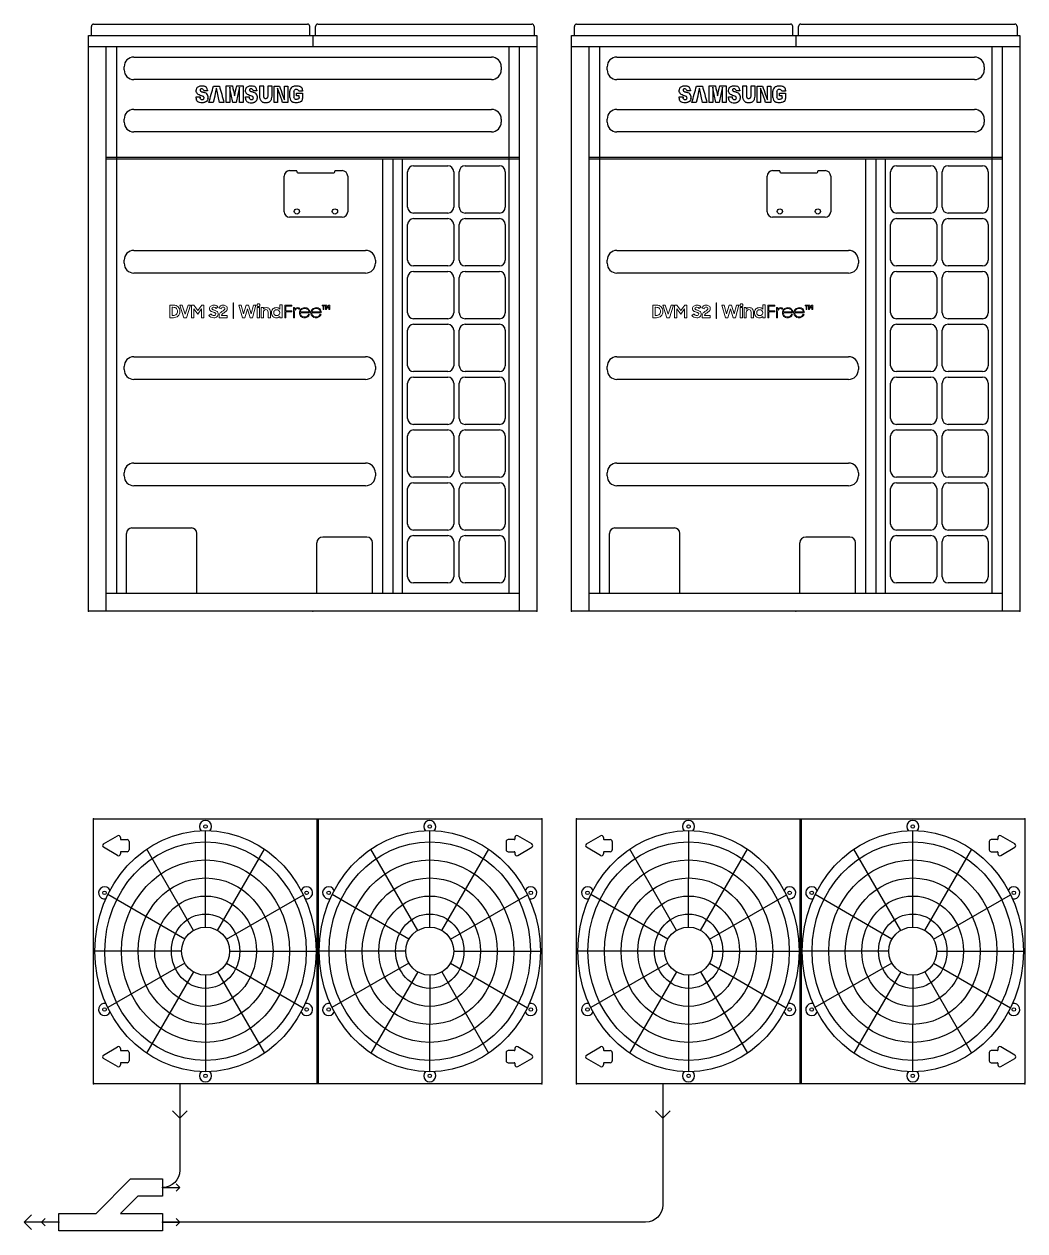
# Model space of a CAD drawing. Header units: millimetres. Extents: x -1305 to 107762, y -9150 to 56526.
# Drawn here: x 83597 to 86487, y 35921 to 39405 of the extents above; entities that cross this region are included whole.
import ezdxf

# ---------------------------------------------------------------- set-up
doc = ezdxf.new("R2010")
doc.units = ezdxf.units.MM
for name, color, linetype in [('DVM_JOINT', 6, 'Continuous'), ('DVM_OUTDOOR', 7, 'Continuous'), ('DVM_PIPE', 3, 'Continuous'), ('DVM_REPORT', 7, 'Continuous'), ('DVM_UNIT_BP', 7, 'Continuous'), ('DVM_UNIT_LP', 3, 'Continuous'), ('Layer 2', 7, 'Continuous')]:
    doc.layers.add(name, color=color, linetype=linetype)

# ---------------------------------------------------------------- blocks, each defined once
blk = doc.blocks.new('DVM_LP_VEC')
at = {"layer": 'DVM_UNIT_LP', "color": 0}
blk.add_line((0, 0), (100, 0), dxfattribs=at)
blk.add_lwpolyline([(78.8, 21.2), (100, 0), (78.8, -21.2)], dxfattribs=at)
blk.add_point((0, 0), dxfattribs=at)
blk = doc.blocks.new('DVM_OD_DVMS2_1295X1695X765_T')
at = {"layer": 'DVM_OUTDOOR', "color": 0}
for p, q in [((-1.9, 382.5), (-1.9, -382.5)), ((2.1, -382.5), (2.1, 382.5)), ((-618.7, 309.5), (-577.7, 333.2)), ((-569.4, 328.4), (-569.4, 323.7)), ((-567.9, 322.2), (-549.9, 322.2)), ((-544.4, 316.7), (-544.4, 292.7)), ((-323.7, 69.4), (-323.4, 348)), ((323.8, 69.4), (324.1, 348)), ((544.5, 316.7), (544.5, 292.7)), ((568.1, 322.2), (550.1, 322.2)), ((569.5, 328.4), (569.5, 323.7)), ((618.8, 309.5), (577.8, 333.2)), ((-577.7, 276.2), (-618.7, 299.9)), ((-569.4, 285.7), (-569.4, 281)), ((-549.9, 287.2), (-567.9, 287.2)), ((-358.4, 60.1), (-493.6, 294.7)), ((-289, 60.1), (-153.4, 294.4)), ((289.1, 60.1), (154, 294.7)), ((358.5, 60.1), (494.1, 294.4)), ((550.1, 287.2), (568.1, 287.2)), ((569.5, 285.7), (569.5, 281)), ((577.8, 276.2), (618.8, 299.9)), ((-383.8, 34.8), (-605.8, 163.3)), ((-263.5, 34.7), (-41.2, 162.7)), ((263.7, 34.8), (41.7, 163.3)), ((384, 34.7), (606.3, 162.7)), ((-393.2, 0.1), (-643.2, 0.3)), ((254.4, 0.1), (4.3, 0.3)), ((-383.9, -34.7), (-606.1, -162.7)), ((-263.6, -34.8), (-41.5, -163.3)), ((-254.2, -0.1), (-4.2, -0.3)), ((263.6, -34.7), (41.4, -162.7)), ((384, -34.8), (606, -163.3)), ((393.3, -0.1), (643.3, -0.3)), ((-358.4, -60.1), (-494, -294.4)), ((-323.7, -69.4), (-324, -348)), ((-289, -60.1), (-153.8, -294.8)), ((289.1, -60.1), (153.5, -294.4)), ((323.8, -69.4), (323.5, -348)), ((358.5, -60.1), (493.7, -294.8)), ((-618.7, -299.9), (-577.7, -276.2)), ((618.8, -299.9), (577.8, -276.2)), ((-577.7, -333.2), (-618.7, -309.5)), ((-569.4, -281), (-569.4, -285.7)), ((-567.9, -287.2), (-549.9, -287.2)), ((-544.4, -292.7), (-544.4, -316.7)), ((544.5, -292.7), (544.5, -316.7)), ((568.1, -287.2), (550.1, -287.2)), ((569.5, -281), (569.5, -285.7)), ((577.8, -333.2), (618.8, -309.5)), ((-569.4, -323.7), (-569.4, -328.4)), ((-549.9, -322.2), (-567.9, -322.2)), ((550.1, -322.2), (568.1, -322.2)), ((569.5, -323.7), (569.5, -328.4))]:
    blk.add_line(p, q, dxfattribs=at)
blk.add_lwpolyline([(-644.4, 382.5), (644.6, 382.5, -0.414263), (647.6, 379.5), (647.4, -379.5, -0.414164), (644.4, -382.5), (-644.6, -382.5, -0.414263), (-647.6, -379.5), (-647.4, 379.5, -0.414164)], format="xyb", close=True, dxfattribs=at)
for centre, radius in [((-323.7, 359.8), 5), ((323.8, 359.8), 5), ((-615.5, 168.5), 5), ((-31.8, 168.5), 5), ((31.9, 168.5), 5), ((615.7, 168.5), 5), ((-323.7, 0), 69.4), ((323.8, 0), 69.4), ((-615.5, -168.5), 5), ((-31.8, -168.5), 5), ((31.9, -168.5), 5), ((615.7, -168.5), 5), ((-323.7, -359.8), 5), ((323.8, -359.8), 5)]:
    blk.add_circle(centre, radius, dxfattribs=at)
for centre, radius, start, end in [((-323.7, 359.8), 17.5, 316.4681, 223.5206), ((323.8, 359.8), 17.5, 316.4456, 223.5431), ((-574.9, 328.4), 5.54, 0, 120), ((-567.9, 323.7), 1.46, 180, 270), ((-549.9, 316.7), 5.54, 0, 90), ((550.1, 316.7), 5.54, 90, 180), ((568.1, 323.7), 1.46, 270, 0), ((575.1, 328.4), 5.54, 60, 180), ((-615.9, 304.7), 5.54, 120, 240), ((-574.9, 281), 5.54, 240, 0), ((-567.9, 285.7), 1.46, 90, 180), ((-549.9, 292.7), 5.54, 270, 0), ((550.1, 292.7), 5.54, 180, 270), ((568.1, 285.7), 1.46, 0, 90), ((575.1, 281), 5.54, 180, 300), ((616.1, 304.7), 5.54, 300, 60), ((-615.6, 168.5), 17.5, 23.8613, 283.9725), ((-31.8, 168.5), 17.5, 256.1625, 155.9588), ((32, 168.5), 17.5, 23.9794, 283.8544), ((615.7, 168.5), 17.5, 255.9881, 156.1163), ((-615.6, -168.5), 17.5, 75.9881, 336.1163), ((-31.8, -168.5), 17.5, 203.9794, 103.8544), ((32, -168.5), 17.5, 76.1625, 335.9587), ((615.7, -168.5), 17.5, 203.8613, 103.9725), ((-574.9, -281), 5.54, 0, 120), ((575.1, -281), 5.54, 60, 180), ((-615.9, -304.7), 5.54, 120, 240), ((-567.9, -285.7), 1.46, 180, 270), ((-549.9, -292.7), 5.54, 0, 90), ((550.1, -292.7), 5.54, 90, 180), ((568.1, -285.7), 1.46, 270, 0), ((616.1, -304.7), 5.54, 300, 60), ((-574.9, -328.4), 5.54, 240, 0), ((-567.9, -323.7), 1.46, 90, 180), ((-549.9, -316.7), 5.54, 270, 0), ((-323.7, -359.8), 17.5, 136.4456, 43.5431), ((323.8, -359.8), 17.5, 136.4681, 43.5206), ((550.1, -316.7), 5.54, 180, 270), ((568.1, -323.7), 1.46, 0, 90), ((575.1, -328.4), 5.54, 180, 300)]:
    blk.add_arc(centre, radius, start, end, dxfattribs=at)
for centre, major_axis, ratio in [((-323.7, 0), (0, 348), 0.918136), ((-323.7, 0), (0.2, 315.3), 0.922691), ((323.8, 0), (0, 348), 0.918136), ((323.8, 0), (0.2, 315.3), 0.922691), ((-323.7, 0), (0.2, 263.3), 0.922407), ((323.8, 0), (0.2, 263.3), 0.922407), ((-323.7, 0), (0.3, 211.3), 0.922006), ((323.8, 0), (0.3, 211.3), 0.922006), ((-323.7, 0), (0.3, 159.3), 0.921389), ((323.8, 0), (0.3, 159.3), 0.921389), ((-323.7, 0), (0.2, 107.3), 0.920083), ((323.8, 0), (0.2, 107.3), 0.920083)]:
    blk.add_ellipse(centre, major_axis=major_axis, ratio=ratio, dxfattribs=at)
at = {"layer": 'DVM_UNIT_BP'}
for p in [(-647.4, 382.5), (647.6, 382.5), (-647.6, -382.5), (647.4, -382.5)]:
    blk.add_point(p, dxfattribs=at)
at = {"layer": 'DVM_UNIT_LP', "color": 1, "rotation": 270}
blk.add_blockref('DVM_LP_VEC', (-397.7, -382.5), dxfattribs=at)
blk = doc.blocks.new('ACC_AC_RF')
at = {"layer": 'DVM_JOINT'}
blk.add_lwpolyline([(-150, 25), (-150, -25), (-42.3, -25), (57.7, -125), (150, -125), (150, -75), (78.4, -75), (28.4, -25), (150, -25), (150, 25), (-150, 25)], dxfattribs=at)
at = {"layer": 'DVM_UNIT_BP'}
for p in [(-150, 0), (150, 0), (150, -100)]:
    blk.add_point(p, dxfattribs=at)
at = {"layer": 'DVM_UNIT_LP', "xscale": 0.5, "yscale": 0.5, "zscale": 0.5, "rotation": 180}
blk.add_blockref('DVM_LP_VEC', (-150, 0), dxfattribs=at)
at = {"layer": 'DVM_UNIT_LP', "color": 1, "xscale": -0.5, "yscale": 0.5, "zscale": 0.5, "rotation": 180}
blk.add_blockref('DVM_LP_VEC', (150, 0), dxfattribs=at)
at = {"layer": 'DVM_UNIT_LP', "color": 2, "xscale": -0.5, "yscale": 0.5, "zscale": 0.5, "rotation": 180}
blk.add_blockref('DVM_LP_VEC', (150, -100), dxfattribs=at)
blk = doc.blocks.new('DVM_OD_AM340AXVUHH1SY_2_P_1_100_400', base_point=(-2790.4, -332.5))
at = {"layer": 'DVM_PIPE'}
for points in [[(-1045.3, 67.5), (-1045.3, -282.5, -0.41), (-1095.3, -332.5), (-2490.4, -332.5)], [(-2440.4, 67.5), (-2440.4, -182.5, -0.41), (-2490.4, -232.5)]]:
    blk.add_lwpolyline(points, format="xyb", dxfattribs=at)
at = {"layer": 'DVM_UNIT_BP'}
for p in [(-2690.3, 832.5), (0, 832.5), (-2690.3, 67.5), (0, 67.5), (-2790.4, -332.5)]:
    blk.add_point(p, dxfattribs=at)
at = {"layer": 'DVM_JOINT', "extrusion": (0, 0, -1), "rotation": 180}
blk.add_blockref('ACC_AC_RF', (2640.4, -332.5), dxfattribs=at)
at = {"layer": 'DVM_OUTDOOR', "color": 0}
for p in [(-2042.7, 450), (-647.6, 450)]:
    blk.add_blockref('DVM_OD_DVMS2_1295X1695X765_T', p, dxfattribs=at)
at = {"layer": 'DVM_UNIT_LP', "color": 1, "rotation": 180}
blk.add_blockref('DVM_LP_VEC', (-2790.4, -332.5), dxfattribs=at)
blk = doc.blocks.new('block 9')
at = {"layer": 'Layer 2', "lineweight": 0}
blk.add_lwpolyline([(137.7, -101.4), (144.8, -101.4), (151.7, -127), (159.3, -101.4), (166.1, -101.4), (173.7, -126.9), (180.5, -101.4), (187.4, -101.4), (177.1, -138), (170.3, -138), (162.6, -112.2), (155, -138), (148.1, -138), (137.7, -101.4)], dxfattribs=at)
blk = doc.blocks.new('block 10')
at = {"layer": 'Layer 2', "lineweight": 0}
blk.add_lwpolyline([(191.1, -108.7), (198, -108.7), (198, -138), (191.1, -138), (191.1, -108.7)], dxfattribs=at)
blk.add_open_spline([(190.3, -101.5), (190.3, -100.2), (190.7, -99.2), (191.4, -98.4), (192.2, -97.6), (193.2, -97.3), (194.5, -97.3), (195.9, -97.3), (196.9, -97.6), (197.7, -98.4), (198.4, -99.2), (198.8, -100.2), (198.8, -101.5), (198.8, -102.8), (198.4, -103.8), (197.7, -104.6), (196.9, -105.3), (195.9, -105.7), (194.5, -105.7), (193.2, -105.7), (192.1, -105.3), (191.4, -104.6), (190.7, -103.8), (190.3, -102.8), (190.3, -101.5)], degree=3, knots=[0, 0, 0, 0, 1, 1, 1, 2, 2, 2, 3, 3, 3, 4, 4, 4, 5, 5, 5, 6, 6, 6, 7, 7, 7, 8, 8, 8, 8], dxfattribs=at)
blk = doc.blocks.new('block 11')
at = {"layer": 'Layer 2', "lineweight": 0}
blk.add_open_spline([(201.9, -108.7), (201.9, -108.7), (208.6, -108.7), (208.6, -108.7), (208.6, -108.7), (208.6, -112.7), (208.6, -112.7), (209.5, -111.5), (210.8, -110.5), (212.2, -109.7), (213.7, -109), (215.4, -108.6), (217.3, -108.6), (221, -108.6), (223.8, -109.7), (225.9, -111.9), (227.9, -114), (228.9, -117), (228.9, -120.9), (228.9, -120.9), (228.9, -138), (228.9, -138), (228.9, -138), (222.1, -138), (222.1, -138), (222.1, -138), (222.1, -121.7), (222.1, -121.7), (222.1, -119.5), (221.5, -117.7), (220.4, -116.4), (219.3, -115.1), (217.7, -114.5), (215.5, -114.5), (213.5, -114.5), (211.9, -115.1), (210.6, -116.5), (209.3, -117.8), (208.6, -119.7), (208.6, -122.3), (208.6, -122.3), (208.6, -138), (208.6, -138), (208.6, -138), (201.9, -138), (201.9, -138), (201.9, -138), (201.9, -108.7), (201.9, -108.7)], degree=3, knots=[0, 0, 0, 0, 1, 1, 1, 2, 2, 2, 3, 3, 3, 4, 4, 4, 5, 5, 5, 6, 6, 6, 7, 7, 7, 8, 8, 8, 9, 9, 9, 10, 10, 10, 11, 11, 11, 12, 12, 12, 13, 13, 13, 14, 14, 14, 15, 15, 15, 16, 16, 16, 16], dxfattribs=at)
blk = doc.blocks.new('block 12')
at = {"layer": 'Layer 2', "lineweight": 0}
for points, knots in [([(246.3, -138), (244.6, -138), (242.8, -137.7), (241.1, -137), (239.4, -136.4), (237.8, -135.4), (236.5, -134.2), (235.1, -132.9), (234, -131.4), (233.2, -129.5), (232.3, -127.7), (231.9, -125.7), (231.9, -123.3), (231.9, -121), (232.3, -118.9), (233.1, -117.1), (233.9, -115.3), (235, -113.7), (236.4, -112.5), (237.7, -111.2), (239.3, -110.3), (241, -109.6), (242.8, -109), (244.6, -108.6), (246.4, -108.6), (248.3, -108.6), (250.1, -109), (251.7, -109.7), (253.4, -110.4), (254.7, -111.4), (255.8, -112.7), (255.8, -112.7), (255.8, -100.9), (255.8, -100.9), (255.8, -100.9), (262.6, -100.9), (262.6, -100.9), (262.6, -100.9), (262.6, -138), (262.6, -138), (262.6, -138), (255.8, -138), (255.8, -138), (255.8, -138), (255.8, -133.8), (255.8, -133.8), (254.8, -135.1), (253.4, -136.1), (251.7, -136.9), (250.1, -137.6), (248.3, -138), (246.3, -138)], [0, 0, 0, 0, 1, 1, 1, 2, 2, 2, 3, 3, 3, 4, 4, 4, 5, 5, 5, 6, 6, 6, 7, 7, 7, 8, 8, 8, 9, 9, 9, 10, 10, 10, 11, 11, 11, 12, 12, 12, 13, 13, 13, 14, 14, 14, 15, 15, 15, 16, 16, 16, 17, 17, 17, 17]), ([(247.4, -131.8), (248.7, -131.8), (249.9, -131.6), (250.9, -131.1), (252, -130.7), (252.9, -130.1), (253.7, -129.3), (254.4, -128.5), (255.1, -127.6), (255.5, -126.6), (256, -125.6), (256.2, -124.4), (256.2, -123.2), (256.2, -122.1), (256, -121), (255.5, -120), (255.1, -118.9), (254.4, -118), (253.7, -117.2), (252.9, -116.5), (252, -115.9), (250.9, -115.4), (249.9, -115), (248.7, -114.8), (247.4, -114.8), (246.2, -114.8), (245, -115), (243.9, -115.4), (242.9, -115.9), (241.9, -116.5), (241.1, -117.2), (240.3, -118), (239.7, -118.9), (239.2, -119.9), (238.8, -120.9), (238.6, -122.1), (238.6, -123.2), (238.6, -124.4), (238.8, -125.6), (239.2, -126.6), (239.7, -127.7), (240.3, -128.6), (241.1, -129.3), (241.9, -130.1), (242.9, -130.7), (243.9, -131.1), (245, -131.6), (246.2, -131.8), (247.4, -131.8)], [0, 0, 0, 0, 1, 1, 1, 2, 2, 2, 3, 3, 3, 4, 4, 4, 5, 5, 5, 6, 6, 6, 7, 7, 7, 8, 8, 8, 9, 9, 9, 10, 10, 10, 11, 11, 11, 12, 12, 12, 13, 13, 13, 14, 14, 14, 15, 15, 15, 16, 16, 16, 16])]:
    blk.add_open_spline(points, degree=3, knots=knots, dxfattribs=at)
blk = doc.blocks.new('block 13')
at = {"layer": 'Layer 2', "lineweight": 0}
blk.add_lwpolyline([(270.3, -101.4), (290.9, -101.4), (290.9, -104.2), (273.2, -104.2), (273.2, -118.3), (290.9, -118.3), (290.9, -121), (273.2, -121), (273.2, -138), (270.3, -138), (270.3, -101.4)], dxfattribs=at)
blk = doc.blocks.new('block 14')
at = {"layer": 'Layer 2', "lineweight": 0}
blk.add_open_spline([(296.1, -108.7), (296.1, -108.7), (298.9, -108.7), (298.9, -108.7), (298.9, -108.7), (298.9, -114.3), (298.9, -114.3), (299.7, -112.5), (300.8, -111.1), (302.3, -110.1), (303.7, -109.2), (305.5, -108.7), (307.6, -108.7), (308.9, -108.7), (310, -108.8), (310.9, -109.1), (311.8, -109.3), (312.7, -109.7), (313.6, -110.2), (313.6, -110.2), (311.9, -112.9), (311.9, -112.9), (311.3, -112.4), (310.6, -112), (309.9, -111.8), (309.2, -111.5), (308.4, -111.3), (307.5, -111.3), (304.9, -111.3), (302.8, -112.2), (301.3, -113.9), (299.8, -115.6), (299, -117.9), (299, -121), (299, -121), (299, -138), (299, -138), (299, -138), (296.1, -138), (296.1, -138), (296.1, -138), (296.1, -108.7), (296.1, -108.7)], degree=3, knots=[0, 0, 0, 0, 1, 1, 1, 2, 2, 2, 3, 3, 3, 4, 4, 4, 5, 5, 5, 6, 6, 6, 7, 7, 7, 8, 8, 8, 9, 9, 9, 10, 10, 10, 11, 11, 11, 12, 12, 12, 13, 13, 13, 14, 14, 14, 14], dxfattribs=at)
blk = doc.blocks.new('block 15')
at = {"layer": 'Layer 2', "lineweight": 0}
for points, knots in [([(328.1, -138), (325.8, -138), (323.6, -137.6), (321.7, -136.9), (319.8, -136.1), (318.2, -135.1), (316.9, -133.8), (315.6, -132.5), (314.6, -131), (313.8, -129.2), (313.1, -127.4), (312.8, -125.5), (312.8, -123.4), (312.8, -121.3), (313.2, -119.4), (313.9, -117.6), (314.7, -115.8), (315.7, -114.2), (317.1, -112.9), (318.5, -111.6), (320.1, -110.6), (321.9, -109.8), (323.8, -109), (325.8, -108.6), (328, -108.6), (330.1, -108.6), (332.1, -109), (333.9, -109.6), (335.7, -110.3), (337.3, -111.3), (338.7, -112.5), (340, -113.8), (341, -115.3), (341.8, -117), (342.5, -118.6), (342.9, -120.5), (342.9, -122.5), (342.9, -122.5), (342.9, -123.7), (342.9, -123.7), (342.9, -123.7), (315.5, -123.7), (315.5, -123.7), (315.6, -125.4), (316, -127), (316.6, -128.4), (317.3, -129.8), (318.1, -131.1), (319.2, -132.1), (320.3, -133.1), (321.6, -134), (323.1, -134.5), (324.6, -135.1), (326.3, -135.4), (328.1, -135.4), (331, -135.4), (333.4, -134.7), (335.3, -133.3), (337.2, -131.9), (338.7, -130), (339.7, -127.6), (339.7, -127.6), (342.2, -128.8), (342.2, -128.8), (340.9, -131.7), (339.1, -134), (336.8, -135.6), (334.5, -137.2), (331.6, -138), (328.1, -138)], [0, 0, 0, 0, 1, 1, 1, 2, 2, 2, 3, 3, 3, 4, 4, 4, 5, 5, 5, 6, 6, 6, 7, 7, 7, 8, 8, 8, 9, 9, 9, 10, 10, 10, 11, 11, 11, 12, 12, 12, 13, 13, 13, 14, 14, 14, 15, 15, 15, 16, 16, 16, 17, 17, 17, 18, 18, 18, 19, 19, 19, 20, 20, 20, 21, 21, 21, 22, 22, 22, 23, 23, 23, 23]), ([(328, -111.2), (326.4, -111.2), (324.8, -111.5), (323.4, -112), (322, -112.5), (320.8, -113.2), (319.7, -114.1), (318.6, -114.9), (317.7, -116), (317, -117.2), (316.3, -118.4), (315.8, -119.7), (315.6, -121.1), (315.6, -121.1), (340, -121.1), (340, -121.1), (339.9, -119.6), (339.5, -118.3), (338.8, -117.1), (338.2, -115.9), (337.3, -114.8), (336.3, -114), (335.3, -113.1), (334.1, -112.4), (332.6, -111.9), (331.2, -111.5), (329.7, -111.2), (328, -111.2)], [0, 0, 0, 0, 1, 1, 1, 2, 2, 2, 3, 3, 3, 4, 4, 4, 5, 5, 5, 6, 6, 6, 7, 7, 7, 8, 8, 8, 9, 9, 9, 9])]:
    blk.add_open_spline(points, degree=3, knots=knots, dxfattribs=at)
blk = doc.blocks.new('block 16')
at = {"layer": 'Layer 2', "lineweight": 0}
for points, knots in [([(361.3, -138), (358.9, -138), (356.8, -137.6), (354.9, -136.9), (353, -136.1), (351.4, -135.1), (350.1, -133.8), (348.7, -132.5), (347.7, -131), (347, -129.2), (346.3, -127.4), (345.9, -125.5), (345.9, -123.4), (345.9, -121.3), (346.3, -119.4), (347.1, -117.6), (347.8, -115.8), (348.9, -114.2), (350.3, -112.9), (351.6, -111.6), (353.2, -110.6), (355.1, -109.8), (357, -109), (359, -108.6), (361.1, -108.6), (363.3, -108.6), (365.3, -109), (367.1, -109.6), (368.9, -110.3), (370.5, -111.3), (371.8, -112.5), (373.1, -113.8), (374.2, -115.3), (374.9, -117), (375.7, -118.6), (376.1, -120.5), (376.1, -122.5), (376.1, -122.5), (376.1, -123.7), (376.1, -123.7), (376.1, -123.7), (348.7, -123.7), (348.7, -123.7), (348.8, -125.4), (349.1, -127), (349.8, -128.4), (350.4, -129.8), (351.3, -131.1), (352.4, -132.1), (353.5, -133.1), (354.8, -134), (356.3, -134.5), (357.8, -135.1), (359.5, -135.4), (361.3, -135.4), (364.1, -135.4), (366.5, -134.7), (368.5, -133.3), (370.4, -131.9), (371.8, -130), (372.8, -127.6), (372.8, -127.6), (375.4, -128.8), (375.4, -128.8), (374.1, -131.7), (372.3, -134), (370, -135.6), (367.7, -137.2), (364.8, -138), (361.3, -138)], [0, 0, 0, 0, 1, 1, 1, 2, 2, 2, 3, 3, 3, 4, 4, 4, 5, 5, 5, 6, 6, 6, 7, 7, 7, 8, 8, 8, 9, 9, 9, 10, 10, 10, 11, 11, 11, 12, 12, 12, 13, 13, 13, 14, 14, 14, 15, 15, 15, 16, 16, 16, 17, 17, 17, 18, 18, 18, 19, 19, 19, 20, 20, 20, 21, 21, 21, 22, 22, 22, 23, 23, 23, 23]), ([(361.1, -111.2), (359.5, -111.2), (358, -111.5), (356.6, -112), (355.2, -112.5), (353.9, -113.2), (352.9, -114.1), (351.8, -114.9), (350.9, -116), (350.2, -117.2), (349.4, -118.4), (349, -119.7), (348.8, -121.1), (348.8, -121.1), (373.2, -121.1), (373.2, -121.1), (373, -119.6), (372.6, -118.3), (372, -117.1), (371.3, -115.9), (370.5, -114.8), (369.5, -114), (368.4, -113.1), (367.2, -112.4), (365.8, -111.9), (364.4, -111.5), (362.8, -111.2), (361.1, -111.2)], [0, 0, 0, 0, 1, 1, 1, 2, 2, 2, 3, 3, 3, 4, 4, 4, 5, 5, 5, 6, 6, 6, 7, 7, 7, 8, 8, 8, 9, 9, 9, 9])]:
    blk.add_open_spline(points, degree=3, knots=knots, dxfattribs=at)
blk = doc.blocks.new('block 8')
at = {"layer": 'Layer 2'}
for name in ['block 9', 'block 10', 'block 12', 'block 13', 'block 11', 'block 14', 'block 15', 'block 16']:
    blk.add_blockref(name, (0, 0), dxfattribs=at)
blk = doc.blocks.new('block 7')
at = {"layer": 'Layer 2'}
blk.add_blockref('block 8', (0, 0), dxfattribs=at)
blk = doc.blocks.new('block 19')
at = {"layer": 'Layer 2', "lineweight": 0}
blk.add_lwpolyline([(381.5, -103.7), (378.2, -103.7), (378.2, -101.5), (387, -101.5), (387, -103.7), (383.7, -103.7), (383.7, -113.7), (381.5, -113.7), (381.5, -103.7)], dxfattribs=at)
blk = doc.blocks.new('block 20')
at = {"layer": 'Layer 2', "lineweight": 0}
blk.add_lwpolyline([(388.3, -101.5), (390.6, -101.5), (394.3, -106.7), (398.1, -101.5), (400.2, -101.5), (400.2, -113.7), (398, -113.7), (398, -105.2), (394.2, -110.2), (390.6, -105.3), (390.6, -113.7), (388.3, -113.7), (388.3, -101.5)], dxfattribs=at)
blk = doc.blocks.new('block 18')
at = {"layer": 'Layer 2'}
for name in ['block 19', 'block 20']:
    blk.add_blockref(name, (0, 0), dxfattribs=at)
blk = doc.blocks.new('block 17')
at = {"layer": 'Layer 2'}
blk.add_blockref('block 18', (0, 0), dxfattribs=at)
blk = doc.blocks.new('block 21')
at = {"layer": 'Layer 2', "lineweight": 0}
blk.add_lwpolyline([(122.5, -140.5), (121.2, -140.5), (121.2, -94.7), (122.5, -94.7), (122.5, -140.5)], dxfattribs=at)
blk = doc.blocks.new('block 6')
at = {"layer": 'Layer 2'}
for name in ['block 21', 'block 7', 'block 17']:
    blk.add_blockref(name, (0, 0), dxfattribs=at)
blk = doc.blocks.new('block 24')
at = {"layer": 'Layer 2', "lineweight": 0}
for points in [[(-32.8, -101.4), (-25.8, -101.4), (-17.1, -127.5), (-8.5, -101.4), (-1.5, -101.4), (-13.7, -137.9), (-20.6, -137.9), (-32.8, -101.4)], [(1.3, -101.4), (8.1, -101.4), (19.1, -116.7), (30.6, -101.4), (37.1, -101.4), (37.1, -137.9), (30.3, -137.9), (30.3, -112.3), (19.1, -127.4), (8.1, -112.5), (8.1, -137.9), (1.3, -137.9), (1.3, -101.4)]]:
    blk.add_lwpolyline(points, dxfattribs=at)
for points, knots in [([(-61.6, -101.4), (-61.6, -101.4), (-51.6, -101.4), (-51.6, -101.4), (-48.6, -101.4), (-45.8, -101.9), (-43.5, -102.8), (-41.1, -103.7), (-39, -105), (-37.4, -106.6), (-35.7, -108.3), (-34.5, -110.2), (-33.6, -112.4), (-32.8, -114.6), (-32.4, -117), (-32.4, -119.6), (-32.4, -122.2), (-32.8, -124.6), (-33.8, -126.9), (-34.7, -129.1), (-36, -131), (-37.7, -132.6), (-39.4, -134.3), (-41.4, -135.5), (-43.7, -136.5), (-46, -137.4), (-48.6, -137.9), (-51.3, -137.9), (-51.3, -137.9), (-61.6, -137.9), (-61.6, -137.9), (-61.6, -137.9), (-61.6, -101.4), (-61.6, -101.4)], [0, 0, 0, 0, 1, 1, 1, 2, 2, 2, 3, 3, 3, 4, 4, 4, 5, 5, 5, 6, 6, 6, 7, 7, 7, 8, 8, 8, 9, 9, 9, 10, 10, 10, 11, 11, 11, 11]), ([(65.7, -137.9), (62.4, -137.9), (59.6, -137.3), (57.4, -136), (55.1, -134.8), (53.2, -133.2), (51.5, -131.4), (51.5, -131.4), (57.7, -126.7), (57.7, -126.7), (58.6, -128.2), (59.8, -129.4), (61.1, -130.2), (62.5, -131), (64, -131.4), (65.7, -131.4), (67.5, -131.4), (68.8, -130.9), (69.8, -130), (70.7, -129), (71.2, -127.9), (71.2, -126.7), (71.2, -125.9), (71, -125.3), (70.6, -124.8), (70.1, -124.3), (69.6, -123.8), (68.9, -123.4), (68.2, -123.1), (67.4, -122.7), (66.4, -122.4), (65.5, -122.2), (64.6, -121.9), (63.6, -121.6), (62.4, -121.2), (61.2, -120.8), (59.9, -120.3), (58.7, -119.9), (57.6, -119.3), (56.6, -118.5), (55.6, -117.7), (54.8, -116.8), (54.2, -115.7), (53.6, -114.6), (53.3, -113.2), (53.3, -111.5), (53.3, -110.1), (53.6, -108.7), (54.2, -107.5), (54.8, -106.3), (55.6, -105.2), (56.7, -104.3), (57.8, -103.4), (59.1, -102.6), (60.6, -102.1), (62, -101.6), (63.6, -101.4), (65.4, -101.4), (66.8, -101.4), (68.2, -101.5), (69.3, -101.8), (70.5, -102), (71.6, -102.4), (72.6, -102.9), (73.6, -103.3), (74.5, -103.9), (75.3, -104.5), (76.1, -105.2), (76.9, -105.9), (77.6, -106.6), (77.6, -106.6), (72, -111), (72, -111), (70.5, -108.6), (68.3, -107.4), (65.4, -107.4), (63.8, -107.4), (62.5, -107.8), (61.6, -108.6), (60.8, -109.3), (60.3, -110.3), (60.3, -111.4), (60.3, -112.1), (60.5, -112.7), (60.9, -113.2), (61.3, -113.7), (61.9, -114.1), (62.6, -114.5), (63.2, -114.9), (64, -115.2), (64.9, -115.5), (65.8, -115.8), (66.8, -116.1), (67.8, -116.4), (69, -116.8), (70.2, -117.3), (71.5, -117.8), (72.7, -118.3), (73.9, -118.9), (74.9, -119.7), (75.9, -120.5), (76.7, -121.5), (77.4, -122.6), (78, -123.8), (78.3, -125.2), (78.3, -126.9), (78.3, -128.3), (78, -129.6), (77.5, -131), (76.9, -132.3), (76.1, -133.5), (75, -134.5), (73.9, -135.5), (72.6, -136.3), (71.1, -137), (69.5, -137.6), (67.7, -137.9), (65.7, -137.9)], [0, 0, 0, 0, 1, 1, 1, 2, 2, 2, 3, 3, 3, 4, 4, 4, 5, 5, 5, 6, 6, 6, 7, 7, 7, 8, 8, 8, 9, 9, 9, 10, 10, 10, 11, 11, 11, 12, 12, 12, 13, 13, 13, 14, 14, 14, 15, 15, 15, 16, 16, 16, 17, 17, 17, 18, 18, 18, 19, 19, 19, 20, 20, 20, 21, 21, 21, 22, 22, 22, 23, 23, 23, 24, 24, 24, 25, 25, 25, 26, 26, 26, 27, 27, 27, 28, 28, 28, 29, 29, 29, 30, 30, 30, 31, 31, 31, 32, 32, 32, 33, 33, 33, 34, 34, 34, 35, 35, 35, 36, 36, 36, 37, 37, 37, 38, 38, 38, 39, 39, 39, 39]), ([(81.3, -131.6), (81.3, -130), (81.5, -128.6), (82.1, -127.4), (82.7, -126.1), (83.4, -125), (84.3, -124), (85.2, -122.9), (86.3, -122), (87.4, -121.1), (88.6, -120.3), (89.7, -119.5), (90.8, -118.7), (91.7, -118.1), (92.6, -117.5), (93.4, -116.9), (94.3, -116.3), (95, -115.8), (95.6, -115.2), (96.3, -114.6), (96.8, -114), (97.2, -113.4), (97.5, -112.8), (97.7, -112.2), (97.7, -111.5), (97.7, -110.3), (97.3, -109.3), (96.5, -108.5), (95.6, -107.6), (94.4, -107.2), (92.7, -107.2), (91.1, -107.2), (89.8, -107.7), (88.8, -108.7), (87.8, -109.7), (87, -111), (86.4, -112.5), (86.4, -112.5), (80.5, -109.7), (80.5, -109.7), (81.6, -107.1), (83.2, -105.1), (85.3, -103.6), (87.3, -102.1), (89.8, -101.4), (92.8, -101.4), (94.7, -101.4), (96.3, -101.6), (97.8, -102.1), (99.2, -102.7), (100.5, -103.4), (101.5, -104.3), (102.5, -105.2), (103.3, -106.3), (103.8, -107.5), (104.4, -108.7), (104.6, -110), (104.6, -111.4), (104.6, -112.9), (104.4, -114.1), (103.8, -115.3), (103.3, -116.4), (102.6, -117.4), (101.7, -118.4), (100.9, -119.3), (99.9, -120.2), (98.8, -120.9), (97.7, -121.7), (96.6, -122.5), (95.5, -123.2), (94.6, -123.8), (93.7, -124.4), (92.8, -125), (91.9, -125.7), (91.1, -126.3), (90.4, -126.9), (89.7, -127.6), (89.1, -128.3), (88.7, -129), (88.3, -129.7), (88, -130.5), (88, -131.4), (88, -131.4), (104.5, -131.4), (104.5, -131.4), (104.5, -131.4), (104.5, -137.9), (104.5, -137.9), (104.5, -137.9), (81.3, -137.9), (81.3, -137.9), (81.3, -137.9), (81.3, -131.6), (81.3, -131.6)], [0, 0, 0, 0, 1, 1, 1, 2, 2, 2, 3, 3, 3, 4, 4, 4, 5, 5, 5, 6, 6, 6, 7, 7, 7, 8, 8, 8, 9, 9, 9, 10, 10, 10, 11, 11, 11, 12, 12, 12, 13, 13, 13, 14, 14, 14, 15, 15, 15, 16, 16, 16, 17, 17, 17, 18, 18, 18, 19, 19, 19, 20, 20, 20, 21, 21, 21, 22, 22, 22, 23, 23, 23, 24, 24, 24, 25, 25, 25, 26, 26, 26, 27, 27, 27, 28, 28, 28, 29, 29, 29, 30, 30, 30, 31, 31, 31, 31]), ([(-54.8, -107.7), (-54.8, -107.7), (-54.8, -131.6), (-54.8, -131.6), (-54.8, -131.6), (-52.1, -131.6), (-52.1, -131.6), (-50.1, -131.6), (-48.3, -131.3), (-46.7, -130.7), (-45.1, -130.1), (-43.8, -129.2), (-42.7, -128.1), (-41.6, -127.1), (-40.7, -125.8), (-40.1, -124.4), (-39.5, -122.9), (-39.2, -121.3), (-39.2, -119.6), (-39.2, -117.9), (-39.4, -116.3), (-40, -114.8), (-40.5, -113.4), (-41.3, -112.1), (-42.4, -111), (-43.5, -110), (-44.9, -109.2), (-46.5, -108.6), (-48.2, -108), (-50.2, -107.7), (-52.4, -107.7), (-52.4, -107.7), (-54.8, -107.7), (-54.8, -107.7)], [0, 0, 0, 0, 1, 1, 1, 2, 2, 2, 3, 3, 3, 4, 4, 4, 5, 5, 5, 6, 6, 6, 7, 7, 7, 8, 8, 8, 9, 9, 9, 10, 10, 10, 11, 11, 11, 11])]:
    blk.add_open_spline(points, degree=3, knots=knots, dxfattribs=at)
blk = doc.blocks.new('block 5')
at = {"layer": 'Layer 2'}
for name in ['block 24', 'block 6']:
    blk.add_blockref(name, (0, 0), dxfattribs=at)
blk = doc.blocks.new('OD_D_DS_B_F')
at = {"layer": 'DVM_OUTDOOR', "color": 0}
for p, q in [((8.2, 1664.5), (8.2, 1690.5)), ((14.7, 1697), (632.7, 1697)), ((639.2, 1664.5), (639.2, 1690.5)), ((655.8, 1664.5), (655.8, 1690.5)), ((662.3, 1697), (1280.3, 1697)), ((1286.8, 1690.5), (1286.8, 1664.5)), ((647.5, 1664.5), (647.5, 1631.5)), ((1295, 1631.5), (0, 1631.5)), ((50.5, 2), (50.5, 1631.5)), ((80.5, 1631.5), (80.5, 54.1)), ((1214.5, 54.1), (1214.5, 1631.5)), ((1244.5, 2), (1244.5, 1631.5)), ((102.9, 1564.9), (102.9, 1573.9)), ((131, 1602), (1164, 1602)), ((1192.1, 1573.9), (1192.1, 1564.9)), ((1164, 1536.8), (131, 1536.8)), ((332.8, 1505.1), (332.8, 1504.1)), ((343.4, 1504.1), (332.8, 1504.1)), ((343.4, 1506.6), (343.4, 1504.1)), ((378.5, 1470.7), (369.3, 1512)), ((397.4, 1471.1), (397.4, 1518.6)), ((397.4, 1518.6), (399.4, 1518.6)), ((409.5, 1507.3), (407.8, 1514.9)), ((407.8, 1514.9), (407.8, 1471.1)), ((435.7, 1514.7), (434.1, 1507.3)), ((435.7, 1471.1), (435.7, 1514.7)), ((444.2, 1518.6), (446.2, 1518.6)), ((446.2, 1518.6), (446.2, 1471.1)), ((475.2, 1505.2), (475.2, 1504.2)), ((485.8, 1504.2), (475.2, 1504.2)), ((485.8, 1506.8), (485.8, 1504.2)), ((517.7, 1518), (517.7, 1489)), ((536.3, 1470.7), (536.3, 1518.2)), ((581.5, 1485.4), (581.5, 1503.4)), ((593.3, 1502.9), (593.3, 1486)), ((618, 1503), (607.1, 1503)), ((618, 1506.8), (618, 1503)), ((310.5, 1483.2), (310.5, 1487.3)), ((310.5, 1487.3), (322.3, 1487.3)), ((322.3, 1487.3), (322.3, 1484.5)), ((364.4, 1489.4), (360.4, 1470.7)), ((399.4, 1471.1), (397.4, 1471.1)), ((453, 1483.3), (453, 1487.4)), ((453, 1487.4), (464.7, 1487.4)), ((464.7, 1484.7), (464.7, 1487.4)), ((131, 1451), (1164, 1451)), ((102.9, 1413.9), (102.9, 1422.9)), ((1192.1, 1422.9), (1192.1, 1413.9)), ((1164, 1385.8), (131, 1385.8)), ((50.5, 1312.7), (1244.5, 1312.7)), ((1244.5, 1307.3), (50.5, 1307.3)), ((849.5, 1307.3), (849.5, 54.1)), ((880, 54.1), (880, 1307.3)), ((906, 1307.3), (906, 54.1)), ((564.9, 1155.4), (564.9, 1258)), ((580.9, 1274), (600.7, 1274)), ((606.7, 1267.5), (706.7, 1267.5)), ((712.6, 1274), (732.5, 1274)), ((748.5, 1258), (748.5, 1155.4)), ((921.7, 1168.4), (921.7, 1270.9)), ((938.7, 1287.9), (1037.7, 1287.9)), ((1054.7, 1270.9), (1054.7, 1168.4)), ((1070.7, 1168.4), (1070.7, 1270.9)), ((1087.7, 1287.9), (1186.7, 1287.9)), ((1203.7, 1270.9), (1203.7, 1168.4)), ((1037.7, 1151.4), (938.7, 1151.4)), ((1186.7, 1151.4), (1087.7, 1151.4)), ((732.5, 1139.4), (580.9, 1139.4)), ((921.7, 1015.9), (921.7, 1118.4)), ((938.7, 1135.4), (1037.7, 1135.4)), ((1054.7, 1118.4), (1054.7, 1015.9)), ((1070.7, 1015.9), (1070.7, 1118.4)), ((1087.7, 1135.4), (1186.7, 1135.4)), ((1203.7, 1118.4), (1203.7, 1015.9)), ((102.9, 1006.6), (102.9, 1015.6)), ((131, 1043.7), (800.3, 1043.7)), ((828.4, 1015.6), (828.4, 1006.6)), ((800.3, 978.5), (131, 978.5)), ((1037.7, 998.9), (938.7, 998.9)), ((938.7, 982.9), (1037.7, 982.9)), ((1186.7, 998.9), (1087.7, 998.9)), ((1087.7, 982.9), (1186.7, 982.9)), ((921.7, 863.4), (921.7, 965.9)), ((1054.7, 965.9), (1054.7, 863.4)), ((1070.7, 863.4), (1070.7, 965.9)), ((1203.7, 965.9), (1203.7, 863.4)), ((1037.7, 846.4), (938.7, 846.4)), ((1186.7, 846.4), (1087.7, 846.4)), ((921.7, 710.9), (921.7, 813.4)), ((938.7, 830.4), (1037.7, 830.4)), ((1054.7, 813.4), (1054.7, 710.9)), ((1070.7, 710.9), (1070.7, 813.4)), ((1087.7, 830.4), (1186.7, 830.4)), ((1203.7, 813.4), (1203.7, 710.9)), ((131, 736.7), (800.3, 736.7)), ((102.9, 699.6), (102.9, 708.6)), ((828.4, 708.6), (828.4, 699.6)), ((800.3, 671.5), (131, 671.5)), ((1037.7, 693.9), (938.7, 693.9)), ((938.7, 677.9), (1037.7, 677.9)), ((1186.7, 693.9), (1087.7, 693.9)), ((1087.7, 677.9), (1186.7, 677.9)), ((921.7, 558.4), (921.7, 660.9)), ((1054.7, 660.9), (1054.7, 558.4)), ((1070.7, 558.4), (1070.7, 660.9)), ((1203.7, 660.9), (1203.7, 558.4)), ((1037.7, 541.4), (938.7, 541.4)), ((938.7, 525.4), (1037.7, 525.4)), ((1186.7, 541.4), (1087.7, 541.4)), ((1087.7, 525.4), (1186.7, 525.4)), ((921.7, 405.9), (921.7, 508.4)), ((1054.7, 508.4), (1054.7, 405.9)), ((1070.7, 405.9), (1070.7, 508.4)), ((1203.7, 508.4), (1203.7, 405.9)), ((131, 429.7), (800.3, 429.7)), ((102.9, 392.6), (102.9, 401.6)), ((828.4, 401.6), (828.4, 392.6)), ((1037.7, 388.9), (938.7, 388.9)), ((1186.7, 388.9), (1087.7, 388.9)), ((800.3, 364.5), (131, 364.5)), ((921.7, 253.4), (921.7, 355.9)), ((938.7, 372.9), (1037.7, 372.9)), ((1054.7, 355.9), (1054.7, 253.4)), ((1070.7, 253.4), (1070.7, 355.9)), ((1087.7, 372.9), (1186.7, 372.9)), ((1203.7, 355.9), (1203.7, 253.4)), ((109.5, 54.1), (109.5, 226.5)), ((125.5, 242.5), (297.1, 242.5)), ((313.1, 54.1), (313.1, 226.5)), ((803.7, 216.3), (676.3, 216.3)), ((1037.7, 236.4), (938.7, 236.4)), ((938.7, 220.4), (1037.7, 220.4)), ((1186.7, 236.4), (1087.7, 236.4)), ((1087.7, 220.4), (1186.7, 220.4)), ((659.5, 54.1), (659.5, 199.5)), ((820.5, 54.1), (820.5, 199.5)), ((921.7, 100.9), (921.7, 203.4)), ((1054.7, 203.4), (1054.7, 100.9)), ((1070.7, 100.9), (1070.7, 203.4)), ((1203.7, 203.4), (1203.7, 100.9)), ((1037.7, 83.9), (938.7, 83.9)), ((1186.7, 83.9), (1087.7, 83.9)), ((50.5, 54.1), (1244.5, 54.1))]:
    blk.add_line(p, q, dxfattribs=at)
blk.add_lwpolyline([(0, 1664.5), (1295, 1664.5), (1295, 2), (0, 2)], close=True, dxfattribs=at)
for centre in [(601.7, 1156.2), (711.7, 1156.2)]:
    blk.add_circle(centre, 7.53, dxfattribs=at)
for centre, radius, start, end in [((14.7, 1690.5), 6.5, 90, 180), ((632.7, 1690.5), 6.5, 0, 90), ((662.3, 1690.5), 6.5, 90, 180), ((1280.3, 1690.5), 6.5, 0, 90), ((131, 1573.9), 28.1, 90, 180), ((1164, 1573.9), 28.1, 0, 90), ((131, 1564.9), 28.1, 180, 270), ((1164, 1564.9), 28.1, 270, 0), ((326.9, 1506.4), 4.45, 180.2299, 251.9776), ((594.8, 1933.5), 500, 238.0303, 238.102), ((330.6, 1485.4), 15, 344.9126, 76.2198), ((331.4, 1506.6), 12, 0, 73.3584), ((810, 1878.5), 500, 227.6439, 227.7467), ((473, 1485.5), 15, 344.9126, 76.2198), ((473.8, 1506.8), 12, 0, 73.3584), ((596.5, 1503.4), 15, 128.0575, 180), ((608, 1506.8), 10, 360, 29.5349), ((322.5, 1483.2), 12, 180, 208.57), ((465, 1483.3), 12, 180, 208.57), ((596.5, 1485.4), 15, 180, 242.8583), ((608.5, 1482), 10, 300.6545, 0), ((131, 1422.9), 28.1, 90, 180), ((1164, 1422.9), 28.1, 0, 90), ((131, 1413.9), 28.1, 180, 270), ((1164, 1413.9), 28.1, 270, 0), ((580.9, 1258), 16, 90, 180), ((600.7, 1273), 1, 355.2201, 89.9998), ((606.7, 1272.5), 5, 175.2198, 270), ((706.7, 1272.5), 5, 270, 4.7802), ((712.6, 1273), 1, 89.9999, 184.7802), ((732.5, 1258), 16, 0, 90), ((938.7, 1270.9), 17, 90, 180), ((1037.7, 1270.9), 17, 0, 90), ((1087.7, 1270.9), 17, 90, 180), ((1186.7, 1270.9), 17, 0, 90), ((580.9, 1155.4), 16, 180, 270), ((732.5, 1155.4), 16, 270, 0), ((938.7, 1168.4), 17, 180, 270), ((1037.7, 1168.4), 17, 270, 0), ((1087.7, 1168.4), 17, 180, 270), ((1186.7, 1168.4), 17, 270, 0), ((938.7, 1118.4), 17, 90, 180), ((1037.7, 1118.4), 17, 0, 90), ((1087.7, 1118.4), 17, 90, 180), ((1186.7, 1118.4), 17, 0, 90), ((131, 1015.6), 28.1, 90, 180), ((800.3, 1015.6), 28.1, 0, 90), ((938.7, 1015.9), 17, 180, 270), ((1037.7, 1015.9), 17, 270, 0), ((1087.7, 1015.9), 17, 180, 270), ((1186.7, 1015.9), 17, 270, 0), ((131, 1006.6), 28.1, 180, 270), ((800.3, 1006.6), 28.1, 270, 0), ((938.7, 965.9), 17, 90, 180), ((1037.7, 965.9), 17, 0, 90), ((1087.7, 965.9), 17, 90, 180), ((1186.7, 965.9), 17, 0, 90), ((938.7, 863.4), 17, 180, 270), ((1037.7, 863.4), 17, 270, 0), ((1087.7, 863.4), 17, 180, 270), ((1186.7, 863.4), 17, 270, 0), ((938.7, 813.4), 17, 90, 180), ((1037.7, 813.4), 17, 0, 90), ((1087.7, 813.4), 17, 90, 180), ((1186.7, 813.4), 17, 0, 90), ((131, 708.6), 28.1, 90, 180), ((800.3, 708.6), 28.1, 0, 90), ((131, 699.6), 28.1, 180, 270), ((800.3, 699.6), 28.1, 270, 0), ((938.7, 710.9), 17, 180, 270), ((1037.7, 710.9), 17, 270, 0), ((1087.7, 710.9), 17, 180, 270), ((1186.7, 710.9), 17, 270, 0), ((938.7, 660.9), 17, 90, 180), ((1037.7, 660.9), 17, 0, 90), ((1087.7, 660.9), 17, 90, 180), ((1186.7, 660.9), 17, 0, 90), ((938.7, 558.4), 17, 180, 270), ((1037.7, 558.4), 17, 270, 0), ((1087.7, 558.4), 17, 180, 270), ((1186.7, 558.4), 17, 270, 0), ((938.7, 508.4), 17, 90, 180), ((1037.7, 508.4), 17, 0, 90), ((1087.7, 508.4), 17, 90, 180), ((1186.7, 508.4), 17, 0, 90), ((131, 401.6), 28.1, 90, 180), ((800.3, 401.6), 28.1, 0, 90), ((131, 392.6), 28.1, 180, 270), ((800.3, 392.6), 28.1, 270, 0), ((938.7, 405.9), 17, 180, 270), ((1037.7, 405.9), 17, 270, 0), ((1087.7, 405.9), 17, 180, 270), ((1186.7, 405.9), 17, 270, 0), ((938.7, 355.9), 17, 90, 180), ((1037.7, 355.9), 17, 0, 90), ((1087.7, 355.9), 17, 90, 180), ((1186.7, 355.9), 17, 0, 90), ((938.7, 253.4), 17, 180, 270), ((1037.7, 253.4), 17, 270, 0), ((1087.7, 253.4), 17, 180, 270), ((1186.7, 253.4), 17, 270, 0), ((125.5, 226.5), 16, 90, 180), ((297.1, 226.5), 16, 0, 90), ((676.3, 199.5), 16.8, 90, 180), ((803.7, 199.5), 16.8, 0, 90), ((938.7, 203.4), 17, 90, 180), ((1037.7, 203.4), 17, 0, 90), ((1087.7, 203.4), 17, 90, 180), ((1186.7, 203.4), 17, 0, 90), ((938.7, 100.9), 17, 180, 270), ((1037.7, 100.9), 17, 270, 0), ((1087.7, 100.9), 17, 180, 270), ((1186.7, 100.9), 17, 270, 0)]:
    blk.add_arc(centre, radius, start, end, dxfattribs=at)
at = {"layer": 'DVM_OUTDOOR', "color": 0, "extrusion": (0, 0, -1)}
for centre, radius, start, end in [((-328.1, 1505.1), 4.68, 121.898, 180), ((-469.3, 1506.5), 4.45, 288.0224, 3.5688), ((-470.9, 1505.2), 4.32, 132.2533, 180), ((-598.3, 1502.9), 5, 360, 46.5688), ((-327.3, 1484.5), 5, 314.6445, 0), ((-469.7, 1484.7), 5, 314.6445, 0), ((-598.3, 1486), 5, 311.4171, 360), ((-605.8, 1485), 3, 180, 237.8243)]:
    blk.add_arc(centre, radius, start, end, dxfattribs=at)
at = {"layer": 'DVM_OUTDOOR', "color": 0}
for points, knots in [([(323.7, 1481), (324.9, 1479.8), (326.4, 1479.2), (329.2, 1479.2), (330.7, 1479.5), (331.9, 1480.3), (332.6, 1481), (333.3, 1481.9), (333.7, 1483.1), (333.7, 1484), (333.7, 1485), (333.4, 1486.1), (332.6, 1487.1), (332.2, 1487.6), (331.1, 1488.5), (328.9, 1489.4), (320.8, 1491.6), (316.9, 1493.5), (314.6, 1495.9), (314.1, 1496.4), (313.2, 1497.5), (311.6, 1500.3), (311, 1503), (311, 1507.6), (311.6, 1509.9), (313, 1512.4), (313.6, 1513.3), (315.1, 1515.2), (316.8, 1516.4), (318.3, 1517.2), (320.7, 1518.4), (324, 1519), (330.6, 1519), (332.8, 1518.7), (334.8, 1518.1)], [0, 0, 0, 0, 0.089697, 0.089697, 0.137359, 0.175767, 0.175767, 0.198379, 0.253466, 0.260847, 0.260847, 0.317116, 0.341155, 0.341155, 0.353534, 0.421463, 0.421463, 0.549302, 0.553302, 0.553302, 0.578417, 0.611338, 0.685421, 0.685421, 0.772205, 0.772205, 0.785521, 0.809559, 0.858818, 0.858818, 0.86206, 0.945613, 0.945613, 1, 1, 1, 1]), ([(330, 1509.4), (329.2, 1509.9), (328.1, 1510.2), (325.3, 1510.2), (324.2, 1509.8), (322.8, 1508.4), (322.4, 1507.5), (322.4, 1506.4), (322.4, 1506.4), (322.4, 1506.4)], [0, 0, 0, 0, 0.31345, 0.31345, 0.654461, 0.654461, 0.99262, 0.99262, 1, 1, 1, 1]), ([(325.5, 1502.2), (325.7, 1502.1), (325.9, 1502.1), (326.2, 1501.9), (326.4, 1501.9), (326.7, 1501.8), (326.9, 1501.8), (327.2, 1501.7), (327.3, 1501.7), (327.5, 1501.6), (328.3, 1501.4), (330.5, 1500.9), (332.7, 1500.3), (334.2, 1500)], [0, 0, 0, 0, 0.0625, 0.0625, 0.125, 0.125, 0.1875, 0.1875, 0.21875, 0.21875, 0.25, 0.5, 1, 1, 1, 1]), ([(361, 1518.2), (361.6, 1518.2), (362.2, 1518.2), (367.3, 1518.2), (371.8, 1518.2), (376.8, 1518.2), (377.4, 1518.2), (378, 1518.2)], [0, 0, 0, 0, 0.105956, 0.105956, 0.894057, 0.894057, 1, 1, 1, 1]), ([(466.2, 1481.1), (467.4, 1479.9), (468.8, 1479.4), (471.6, 1479.4), (473.2, 1479.6), (474.3, 1480.4), (475, 1481.1), (475.7, 1482), (476.1, 1483.2), (476.2, 1484.1), (476.2, 1485.1), (475.8, 1486.3), (475.1, 1487.3), (474.7, 1487.7), (473.6, 1488.7), (471.3, 1489.6), (463.3, 1491.7), (459.4, 1493.6), (457, 1496), (456.5, 1496.5), (455.6, 1497.6), (454, 1500.4), (453.5, 1503.2), (453.5, 1507.7), (454.1, 1510), (455.4, 1512.5), (456, 1513.4), (457.5, 1515.3), (459.3, 1516.6), (460.7, 1517.3), (463.1, 1518.5), (466.4, 1519.1), (473, 1519.1), (475.3, 1518.9), (477.2, 1518.3)], [0, 0, 0, 0, 0.089697, 0.089697, 0.137359, 0.175767, 0.175767, 0.198379, 0.253466, 0.260847, 0.260847, 0.317116, 0.341155, 0.341155, 0.353534, 0.421463, 0.421463, 0.549302, 0.553302, 0.553302, 0.578417, 0.611338, 0.685421, 0.685421, 0.772205, 0.772205, 0.785521, 0.809559, 0.858818, 0.858818, 0.86206, 0.945613, 0.945613, 1, 1, 1, 1]), ([(473.1, 1509), (472.2, 1509.9), (470.8, 1510.3), (467.7, 1510.3), (466.7, 1509.9), (465.3, 1508.5), (464.9, 1507.7), (464.9, 1506.8)], [0, 0, 0, 0, 0.377677, 0.377677, 0.70237, 0.70237, 1, 1, 1, 1]), ([(476.6, 1500.1), (475.2, 1500.5), (473, 1501), (470.7, 1501.5), (469.9, 1501.7), (469.7, 1501.8), (469.6, 1501.8), (469.4, 1501.9), (469.2, 1501.9), (468.8, 1502), (468.6, 1502.1), (468.3, 1502.2), (468.1, 1502.2), (467.9, 1502.3)], [0, 0, 0, 0, 0.5, 0.75, 0.78125, 0.78125, 0.8125, 0.8125, 0.875, 0.875, 0.9375, 0.9375, 1, 1, 1, 1]), ([(493.8, 1518), (493.8, 1513.1), (493.8, 1505.9), (493.8, 1497.4), (493.8, 1493.8), (493.8, 1491.3), (493.8, 1490.1), (493.8, 1487.7), (494, 1486.5), (494.4, 1484.1), (494.6, 1482.9), (495.2, 1480.6), (495.7, 1479.5), (496.9, 1477.3), (497.6, 1476.3), (499.2, 1474.5), (500.1, 1473.7), (502.1, 1472.4), (503.3, 1471.9), (505.6, 1471.2), (506.9, 1471.1), (509.3, 1470.8), (510.5, 1470.7), (513, 1470.6), (514.2, 1470.6), (516.6, 1470.9), (517.9, 1471.1), (520.2, 1471.8), (521.4, 1472.2), (523.4, 1473.5), (524.3, 1474.4), (526, 1476.2), (526.7, 1477.2), (527.9, 1479.3), (528.4, 1480.4), (529.5, 1483.9), (529.9, 1486.3), (530, 1490), (530, 1491.2), (530, 1493.6), (530, 1497.3), (530, 1505.8), (530, 1513.1), (530, 1518)], [0, 0, 0, 0, 0.125, 0.1875, 0.21875, 0.21875, 0.25, 0.25, 0.28125, 0.28125, 0.3125, 0.3125, 0.34375, 0.34375, 0.375, 0.375, 0.40625, 0.40625, 0.4375, 0.4375, 0.46875, 0.46875, 0.5, 0.5, 0.53125, 0.53125, 0.5625, 0.5625, 0.59375, 0.59375, 0.625, 0.625, 0.65625, 0.65625, 0.6875, 0.6875, 0.75, 0.75, 0.78125, 0.78125, 0.8125, 0.875, 1, 1, 1, 1]), ([(506.1, 1518), (505.7, 1518), (505.4, 1518), (501.3, 1518), (497.6, 1518), (493.8, 1518)], [0, 0, 0, 0, 0.081464, 0.081464, 1, 1, 1, 1]), ([(511.9, 1481.7), (511.1, 1481.7), (510.2, 1481.8), (508.7, 1482.5), (508, 1483), (507, 1484.3), (506.7, 1485.1), (506.2, 1486.7), (506.1, 1487.5), (506, 1489.2), (506.1, 1490), (506.1, 1491.6), (506.1, 1494.1), (506.1, 1503.2), (506.1, 1511.4), (506.1, 1518)], [0, 0, 0, 0, 0.0625, 0.0625, 0.125, 0.125, 0.1875, 0.1875, 0.25, 0.25, 0.3125, 0.3125, 0.375, 0.5, 1, 1, 1, 1]), ([(530, 1518), (526.2, 1518), (522.4, 1518), (518.3, 1518), (518, 1518), (517.7, 1518)], [0, 0, 0, 0, 0.918536, 0.918536, 1, 1, 1, 1]), ([(536.3, 1518.2), (539.4, 1518.2), (542.6, 1518.2), (546.3, 1518.2), (546.9, 1518.2), (548.2, 1518.2), (549, 1518.2), (550.2, 1518.2), (550.8, 1518.2), (551.3, 1518.2)], [0, 0, 0, 0, 0.629752, 0.629752, 0.744121, 0.744121, 0.892801, 0.892801, 1, 1, 1, 1]), ([(545.8, 1512.2), (545.8, 1510.1), (545.8, 1507.9), (545.8, 1504.1), (545.8, 1502.4), (545.8, 1499.4), (545.8, 1498.1), (545.8, 1488.1), (545.8, 1479.4), (545.8, 1470.7)], [0, 0, 0, 0, 0.154902, 0.154902, 0.277425, 0.277425, 0.371674, 0.371674, 1, 1, 1, 1]), ([(551.3, 1518.2), (554.5, 1509.5), (557.6, 1500.7), (561.2, 1490.5), (561.8, 1489.1), (562.9, 1485.8), (563.6, 1484), (564.8, 1480.7), (565.2, 1479.4), (565.7, 1478)], [0, 0, 0, 0, 0.653146, 0.653146, 0.75934, 0.75934, 0.897392, 0.897392, 1, 1, 1, 1]), ([(587.3, 1515.2), (588, 1515.8), (588.8, 1516.3), (590, 1517), (590.5, 1517.2), (593.5, 1518.5), (596.7, 1519), (603.9, 1519), (606.7, 1518.7), (609.3, 1518), (609.8, 1517.8), (612.5, 1516.6), (614.3, 1515.2), (615.8, 1513.1), (615.8, 1513.1), (616.1, 1512.6), (616.4, 1512.2), (616.7, 1511.7)], [0, 0, 0, 0, 0.085595, 0.085595, 0.136181, 0.136181, 0.375657, 0.375657, 0.594391, 0.594391, 0.655359, 0.655359, 0.935586, 0.935586, 0.94156, 0.94156, 1, 1, 1, 1]), ([(607.1, 1503), (606.6, 1504.8), (605.8, 1506.2), (603.5, 1508.1), (602, 1508.6), (598.1, 1508.6), (596.3, 1507.9), (594.9, 1506.5)], [0, 0, 0, 0, 0.31768, 0.31768, 0.632092, 0.632092, 1, 1, 1, 1]), ([(345.1, 1481.5), (344.7, 1480.2), (344.2, 1478.9), (343.3, 1477.3), (343.1, 1477), (341.6, 1474.7), (340.1, 1473.3), (338, 1472.1), (337.8, 1472), (337.2, 1471.7), (336.8, 1471.5), (335.5, 1470.9), (333, 1470.2), (330, 1469.9), (325.3, 1469.9), (321.8, 1470.3), (319.1, 1471.2), (316.6, 1472.2), (315.1, 1473.2), (314, 1474.6)], [0, 0, 0, 0, 0.110739, 0.110739, 0.147653, 0.147653, 0.331344, 0.331344, 0.348476, 0.348476, 0.384977, 0.384977, 0.465113, 0.584997, 0.584997, 0.756116, 0.824427, 0.824427, 1, 1, 1, 1]), ([(446.2, 1471.1), (445.5, 1471.1), (444.8, 1471.1), (444.2, 1471.1), (441.3, 1471.1), (438.5, 1471.1), (435.7, 1471.1)], [-0.236512, -0.236512, -0.236512, -0.236512, 0, 0, 0, 1, 1, 1, 1]), ([(456.4, 1474.7), (457.5, 1473.4), (459, 1472.3), (461.6, 1471.3), (464.3, 1470.4), (467.7, 1470), (472.4, 1470), (475.4, 1470.3), (477.9, 1471.1), (479.3, 1471.6), (479.7, 1471.8), (480.2, 1472.1), (480.4, 1472.2), (482.5, 1473.4), (484.1, 1474.9), (485.5, 1477.1), (485.8, 1477.5), (486.7, 1479.1), (487.2, 1480.3), (487.5, 1481.6)], [0, 0, 0, 0, 0.175573, 0.175573, 0.243884, 0.415003, 0.415003, 0.534887, 0.615023, 0.615023, 0.651524, 0.651524, 0.668656, 0.668656, 0.852347, 0.852347, 0.889261, 0.889261, 1, 1, 1, 1]), ([(517.7, 1489), (517.7, 1488.1), (517.6, 1487.2), (517.2, 1485.5), (516.9, 1484.7), (515.9, 1483.2), (515.3, 1482.6), (513.7, 1481.9), (512.8, 1481.7), (511.9, 1481.7)], [0, 0, 0, 0, 0.25, 0.25, 0.5, 0.5, 0.75, 0.75, 1, 1, 1, 1]), ([(613.6, 1473.4), (612.3, 1472.6), (611.1, 1471.9), (607.1, 1470.4), (603.8, 1469.9), (595.9, 1469.9), (592.5, 1470.6), (589.7, 1472)], [0, 0, 0, 0, 0.169505, 0.169505, 0.573105, 0.573105, 1, 1, 1, 1]), ([(595, 1482.2), (596.5, 1480.9), (598.3, 1480.3), (601.9, 1480.3), (603.2, 1480.5), (605.3, 1481.3), (606.3, 1481.8), (607.4, 1482.5)], [0, 0, 0, 0, 0.487354, 0.487354, 0.789033, 0.789033, 1, 1, 1, 1]), ([(608.8, 1485), (608.8, 1486), (608.8, 1487), (608.8, 1488.1), (608.8, 1488.4), (608.8, 1488.9), (608.8, 1489.2), (608.8, 1489.6), (608.8, 1489.8), (608.8, 1489.9)], [0, 0, 0, 0, 0.589619, 0.589619, 0.727253, 0.727253, 0.906176, 0.906176, 1, 1, 1, 1])]:
    blk.add_open_spline(points, degree=3, knots=knots, dxfattribs=at)
for points, degree in [([(347.9, 1470.7), (352.2, 1486.5), (356.6, 1502.4), (361, 1518.2)], 3), ([(369.3, 1512), (364.4, 1489.4)], 1), ([(378, 1518.2), (382.4, 1502.4), (386.8, 1486.5), (391.2, 1470.7)], 3), ([(399.4, 1518.6), (404.8, 1518.6), (410.2, 1518.6), (415.6, 1518.6)], 3), ([(417.2, 1471.1), (414.6, 1483.2), (412, 1495.2), (409.5, 1507.3)], 3), ([(415.6, 1518.6), (417.6, 1509), (419.7, 1499.3), (421.8, 1489.7)], 3), ([(421.8, 1489.7), (423.9, 1499.3), (426, 1509), (428, 1518.6)], 3), ([(434.1, 1507.3), (431.5, 1495.2), (428.9, 1483.2), (426.3, 1471.1)], 3), ([(428, 1518.6), (433.4, 1518.6), (438.8, 1518.6), (444.2, 1518.6)], 3), ([(560.7, 1470.7), (545.8, 1512.2)], 1), ([(565.7, 1478), (565.7, 1518.2)], 1), ([(565.7, 1518.2), (575.3, 1518.2)], 1), ([(575.3, 1518.2), (575.3, 1502.4), (575.3, 1486.5), (575.3, 1470.7)], 3), ([(314, 1474.6), (313.2, 1475.5), (312.6, 1476.4), (312, 1477.5)], 3), ([(360.4, 1470.7), (356.2, 1470.7), (352, 1470.7), (347.9, 1470.7)], 3), ([(391.2, 1470.7), (387, 1470.7), (382.7, 1470.7), (378.5, 1470.7)], 3), ([(407.8, 1471.1), (405, 1471.1), (402.2, 1471.1), (399.4, 1471.1)], 3), ([(426.3, 1471.1), (423.3, 1471.1), (420.3, 1471.1), (417.2, 1471.1)], 3), ([(454.4, 1477.6), (455, 1476.5), (455.7, 1475.6), (456.4, 1474.7)], 3), ([(545.8, 1470.7), (542.6, 1470.7), (539.4, 1470.7), (536.3, 1470.7)], 3), ([(575.3, 1470.7), (560.7, 1470.7)], 1), ([(600.5, 1489.9), (600.5, 1492.5), (600.5, 1495.2), (600.5, 1497.8)], 3), ([(600.5, 1497.8), (606.5, 1497.8), (612.5, 1497.8), (618.5, 1497.8)], 3), ([(608.8, 1489.9), (606, 1489.9), (603.3, 1489.9), (600.5, 1489.9)], 3), ([(618.5, 1497.8), (618.5, 1492.5), (618.5, 1487.2), (618.5, 1482)], 3)]:
    blk.add_open_spline(points, degree=degree, dxfattribs=at)
at = {"layer": 'DVM_UNIT_BP'}
for p in [(0, 2), (647.5, 2), (1295, 2)]:
    blk.add_point(p, dxfattribs=at)
at = {"layer": 'DVM_OUTDOOR', "color": 0}
blk.add_blockref('block 5', (296.3, 987.2), dxfattribs=at)

msp = doc.modelspace()

# ---------------------------------------------------------------- block references
at = {"layer": 'DVM_REPORT', "color": 0}
for name, p in [('OD_D_DS_B_F', (83782.5, 37708)), ('OD_D_DS_B_F', (85177.5, 37708)), ('DVM_OD_AM340AXVUHH1SY_2_P_1_100_400', (83696.5, 35946.1))]:
    msp.add_blockref(name, p, dxfattribs=at)

doc.saveas('drawing.dxf')
